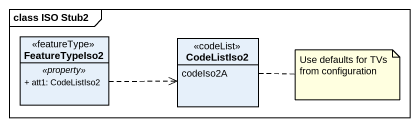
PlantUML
@startuml
mainframe class ISO Stub2
hide circle
hide empty members
skinparam classAttributeIconSize 0
class FeatureTypeIso2 <<featureType>> {
  .. <<property>> ..
  + att1: CodeListIso2
}
class CodeListIso2 <<codeList>> {
  codeIso2A
}
FeatureTypeIso2 .right.> CodeListIso2
note right of CodeListIso2 : Use defaults for TVs from configuration
@enduml
